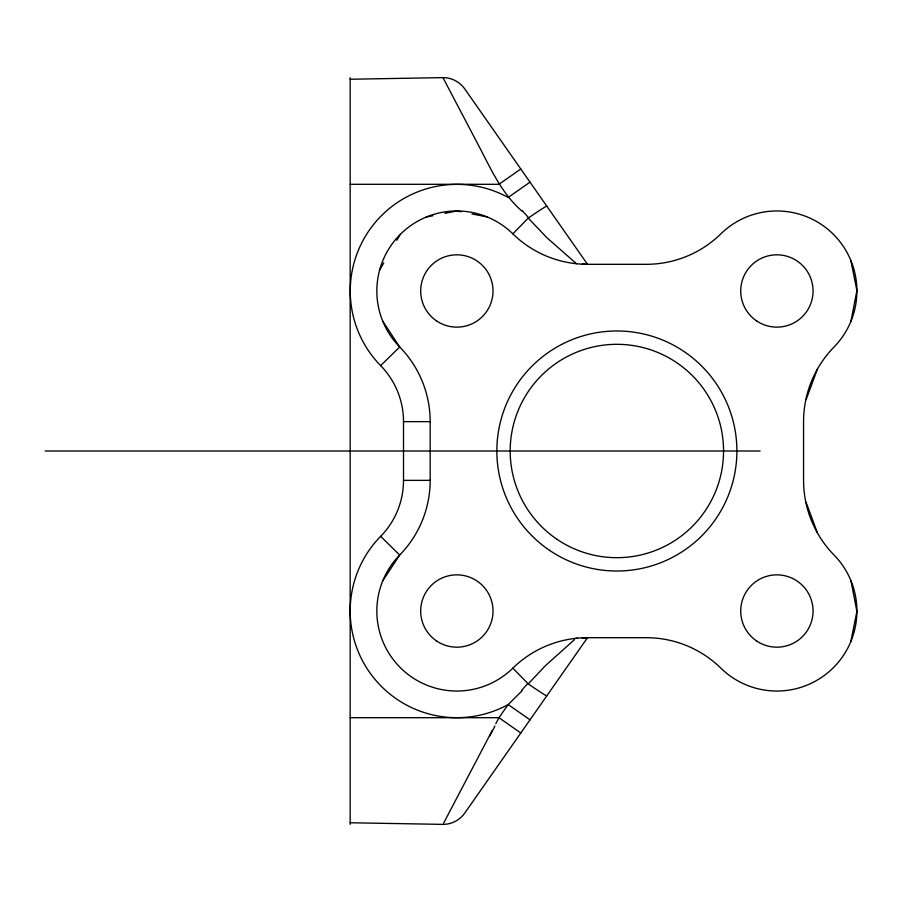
<?xml version="1.0" encoding="UTF-8"?>
<svg xmlns="http://www.w3.org/2000/svg" width="902" height="902" viewBox="0 0 902 902"><rect width="100%" height="100%" fill="white"/><g stroke="black" fill="none" stroke-linecap="round" stroke-linejoin="round"><path stroke-width="1.35" d="M850.969 321.225L856.9 290.568L850.812 260.362M850.812 641.638L856.9 611.432L850.969 580.775M806.038 399.8L817.494 368.929M495.829 723.663L498.953 717.699L508.164 704.552L522.01 690.853M492.244 730.496L443.48 823.402M379.629 270.002L383.756 262.888M396.835 240.338L400.274 234.407A80.007 80.007 0 0 1 512.843 233.832A106.684 106.684 0 0 0 587.506 264.309L464.812 88.994A26.665 26.665 0 0 0 442.961 77.617L350.168 79.241M382.775 580.775L399.699 555.023A106.684 106.684 0 0 0 430.175 480.36L430.175 421.64A106.684 106.684 0 0 0 399.699 346.977L382.775 321.225M530.004 182.159L508.164 197.448A106.707 106.707 0 0 0 380.644 365.648A80.019 80.019 0 0 1 403.521 421.64L403.51 480.36A80.019 80.019 0 0 1 380.655 536.374L399.699 555.023A80.007 80.007 0 0 0 400.274 667.593A80.007 80.007 0 0 0 512.843 668.168L528.234 683.885L545.473 665.631L574.518 639.597M512.843 233.832L528.234 218.115A26.665 0.868 -35 0 1 546.815 206.163M380.644 365.637L399.699 346.977A80.007 80.007 0 0 1 400.274 234.407M520.804 169.001L498.953 184.301L350.168 184.301M426.229 217.055L432.881 215.736M444.866 213.346L456.852 210.967L460.967 211.778M575.961 638.323L577.494 638.165M582.23 637.827L586.999 637.691M582.207 264.309L646.238 264.309A106.684 106.684 0 0 0 720.89 233.832A80.007 80.007 0 0 1 833.471 234.407A80.007 80.007 0 0 1 834.046 346.977A106.684 106.684 0 0 0 803.558 421.64L803.558 480.36A106.684 106.684 0 0 0 834.046 555.023A80.007 80.007 0 0 1 833.471 667.593A80.007 80.007 0 0 1 720.89 668.168A106.684 106.684 0 0 0 646.238 637.691L582.218 637.691M403.51 421.64L430.175 421.64M45.111 451L760.115 451M403.51 480.36L430.175 480.36M350.168 717.699L498.953 717.699L520.804 732.999M350.168 822.759L442.961 824.383A26.665 26.665 0 0 0 464.812 813.006L587.506 637.691A106.684 106.684 0 0 0 512.843 668.168M584.361 264.263L583.571 264.241M584.135 264.252L584.203 264.252A46.036 0.936 4.6 0 0 583.244 264.128M582.906 264.207L582.23 264.173M576.525 263.745L547.007 237.835L528.234 218.115M471.971 213.932L487.091 216.908M530.004 719.841L508.164 704.552A106.707 106.707 0 0 1 380.621 536.34M522.01 211.147C501.895 193.806 491.038 169.305 478.939 146.169L443.198 78.079M806.038 502.2L817.494 533.071M350.168 77.685L350.168 824.315M522.359 210.82A210.899 210.809 86.7 0 1 528.606 217.799M546.815 695.837A26.665 0.868 35 0 1 528.234 683.885M494.939 726.042A117.068 0.958 -62.3 0 1 489.594 736.212M527.749 683.468A210.899 209.692 -58 0 1 521.548 690.425M557.075 539.351A106.684 106.684 0 0 0 723.28 458.611A106.684 106.684 0 0 0 570.256 355.038A106.684 106.684 0 0 0 557.075 539.351M756.62 320.932A36.17 36.17 0 0 0 812.961 293.556A36.17 36.17 0 0 0 761.085 258.446A36.17 36.17 0 0 0 756.62 320.932M756.62 640.972A36.17 36.17 0 0 0 812.961 613.597A36.17 36.17 0 0 0 761.085 578.486A36.17 36.17 0 0 0 756.62 640.972M436.579 320.932A36.17 36.17 0 0 0 492.92 293.556A36.17 36.17 0 0 0 441.044 258.446A36.17 36.17 0 0 0 436.579 320.932M549.6 550.389A120.011 120.011 0 0 0 736.584 459.558A120.011 120.011 0 0 0 564.427 343.042A120.011 120.011 0 0 0 549.6 550.389M436.579 640.972A36.17 36.17 0 0 0 492.92 613.597A36.17 36.17 0 0 0 441.044 578.486A36.17 36.17 0 0 0 436.579 640.972"/></g></svg>
